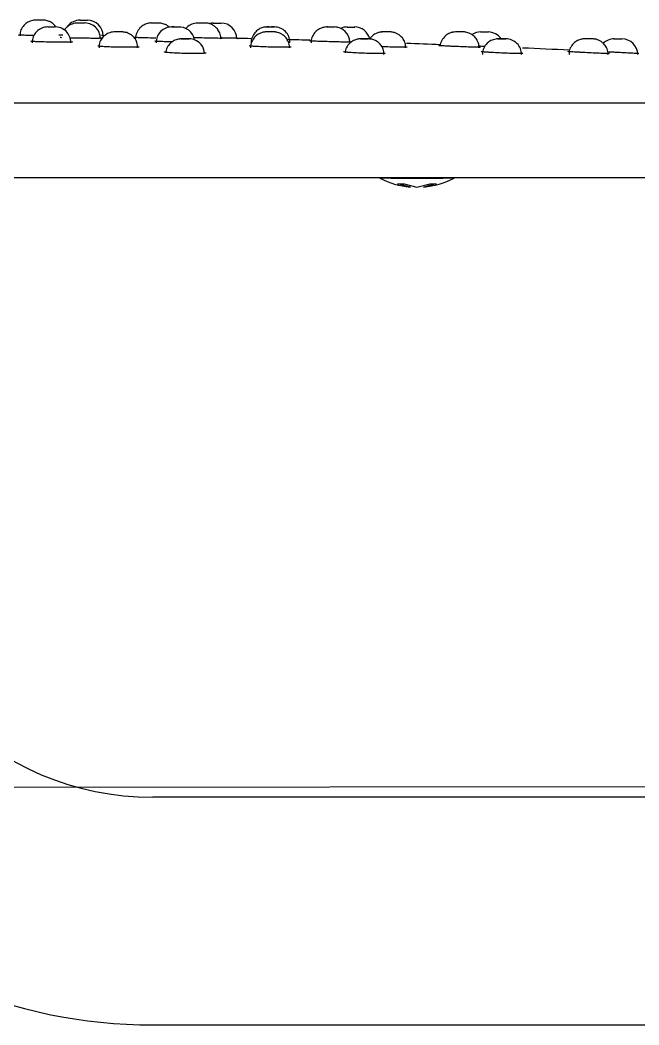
# Model space of a CAD drawing. Header units: centimetres. Extents: x -1797 to 2001, y -8788 to 1856.
# Drawn here: x -769.75 to -763.54, y 468 to 478.09 of the extents above; entities that cross this region are included whole.
import ezdxf

# ---------------------------------------------------------------- set-up
doc = ezdxf.new("R2010")
doc.units = ezdxf.units.CM
doc.header["$LTSCALE"] = 100
doc.header["$MEASUREMENT"] = 0
for name, color, linetype in [('DIM', 1, 'Continuous'), ('ID_Flooring_02', 127, 'Continuous'), ('ID_Furniture-Fixed_02', 145, 'Continuous')]:
    doc.layers.add(name, color=color, linetype=linetype)

# ---------------------------------------------------------------- blocks, each defined once
blk = doc.blocks.new('SHOWE')
at = {"layer": 'ID_Furniture-Fixed_02'}
for p, q in [((3679.654, -5433.971), (3647.961, -5433.971)), ((3647.961, -5436.256), (3679.654, -5436.256)), ((3676.81, -5442.416), (3676.939, -5442.384)), ((3677.004, -5442.384), (3676.875, -5442.416)), ((3677.133, -5442.416), (3677.004, -5442.384)), ((3677.069, -5442.384), (3677.198, -5442.416)), ((3694.08, -5442.48), (3673.276, -5442.48)), ((3676.631, -5442.474), (3676.741, -5442.474)), ((3676.631, -5442.474), (3676.631, -5442.48)), ((3677.267, -5442.474), (3676.741, -5442.474)), ((3676.842, -5442.415), (3676.81, -5442.416)), ((3676.875, -5442.416), (3676.842, -5442.415)), ((3677.198, -5442.416), (3677.133, -5442.416)), ((3677.267, -5442.474), (3677.377, -5442.474)), ((3677.377, -5442.48), (3677.377, -5442.474)), ((3673.276, -5443.225), (3694.08, -5443.225)), ((3675.026, -5443.871), (3674.945, -5443.871)), ((3675.242, -5443.871), (3675.322, -5443.871)), ((3676.365, -5443.941), (3676.286, -5443.941)), ((3676.598, -5443.941), (3676.616, -5443.941)), ((3677.302, -5443.941), (3677.35, -5443.941)), ((3677.708, -5443.99), (3677.628, -5443.99)), ((3677.833, -5443.99), (3677.912, -5443.99)), ((3678.433, -5443.99), (3678.513, -5443.99)), ((3678.482, -5443.941), (3678.519, -5443.941)), ((3678.49, -5443.941), (3678.517, -5443.941)), ((3679.388, -5443.99), (3679.468, -5443.99)), ((3679.44, -5443.991), (3679.465, -5443.991)), ((3680.003, -5443.941), (3680.041, -5443.941)), ((3680.004, -5443.941), (3680.04, -5443.941)), ((3680.638, -5443.99), (3680.693, -5443.99)), ((3679.049, -5444.03), (3678.969, -5444.03)), ((3679.128, -5444.03), (3679.208, -5444.03)), ((3679.594, -5444.03), (3679.674, -5444.03)), ((3680.39, -5444.06), (3680.31, -5444.06)), ((3680.337, -5444.03), (3680.416, -5444.03)), ((3680.388, -5444.03), (3680.413, -5444.03)), ((3680.756, -5444.06), (3680.835, -5444.06))]:
    blk.add_line(p, q, dxfattribs=at)
for centre, radius, start, end in [((3679.654, -5439.137), 5.166, 0, 90), ((3679.654, -5439.137), 2.881, 0, 90), ((3677.004, -5443.176), 0.795, 94.722, 117.9532), ((3677.004, -5443.176), 0.795, 62.0468, 85.1807), ((3674.946, -5443.712), 0.159, 180.6141, 269.9916), ((3676.109, -5443.716), 0.155, 179.0613, 270.6023), ((3682.436, -5294.894), 149.027, 267.32226, 267.50287), ((3682.436, -5294.894), 149.027, 267.82063, 267.95142), ((3679.291, -5443.717), 0.155, 185.78, 274.7656), ((3675.023, -5443.712), 0.159, 269.9268, 313.6984), ((3676.289, -5443.782), 0.159, 214.218, 270.026), ((3676.363, -5443.782), 0.159, 269.9867, 303.2444), ((3677.631, -5443.832), 0.159, 194.5202, 270), ((3677.835, -5443.832), 0.159, 181.825, 269.9988), ((3682.436, -5294.894), 149.027, 268.32386, 268.40985), ((3678.434, -5443.836), 0.155, 178.8432, 271.0486), ((3682.436, -5294.894), 149.027, 268.55277, 268.6017), ((3678.972, -5443.871), 0.159, 180.3634, 269.9969), ((3679.39, -5443.836), 0.155, 189.0891, 275.5243), ((3679.466, -5443.834), 0.157, 269.9762, 0.3249), ((3680.314, -5443.901), 0.159, 180.3634, 269.9965), ((3680.338, -5443.876), 0.155, 178.7641, 275.5511), ((3680.635, -5443.835), 0.156, 179.3604, 273.0201), ((3682.436, -5294.894), 149.027, 269.27797, 269.29344), ((3680.711, -5443.835), 0.156, 269.8206, 0.7036), ((3676.609, -5443.724), 0.217, 268.5733, 275.6583), ((3676.615, -5443.786), 0.155, 265.6738, 286.5884), ((3677.704, -5443.832), 0.159, 269.9662, 294.4576), ((3677.835, -5443.832), 0.159, 245.5586, 269.9988), ((3677.906, -5443.807), 0.184, 268.446, 276.0218), ((3678.502, -5443.748), 0.243, 267.7024, 274.8298), ((3679.207, -5443.876), 0.154, 275.603, 319.7354), ((3680.386, -5443.901), 0.159, 269.9923, 322.3647), ((3680.688, -5429.205), 14.785, 269.9468, 270.0848), ((3679.045, -5443.871), 0.159, 269.981, 285.1954), ((3679.2, -5443.808), 0.222, 268.7515, 275.6749), ((3679.663, -5443.788), 0.243, 267.7807, 275.0052), ((3679.671, -5443.875), 0.157, 274.3302, 279.7219), ((3680.825, -5443.874), 0.186, 267.0849, 275.9326)]:
    blk.add_arc(centre, radius, start, end, dxfattribs=at)
for centre, major_axis, ratio in [((3676.15, -5443.871), (0.0402, 0), 0.000087), ((3677.532, -5443.871), (0.0401, 0), 0.000123), ((3679.332, -5443.871), (0.0399, 0), 0.000152)]:
    blk.add_ellipse(centre, major_axis=major_axis, ratio=ratio, dxfattribs=at)
for points, knots in [([(3675.086, -5443.714), (3675.085, -5443.721), (3675.083, -5443.744), (3675.098, -5443.783), (3675.123, -5443.82), (3675.152, -5443.844), (3675.179, -5443.859), (3675.203, -5443.867), (3675.221, -5443.87), (3675.233, -5443.871), (3675.239, -5443.871), (3675.241, -5443.871), (3675.242, -5443.871), (3675.242, -5443.871), (3675.242, -5443.871), (3675.242, -5443.871), (3675.242, -5443.871), (3675.243, -5443.871), (3675.244, -5443.871), (3675.244, -5443.871)], [0, 0, 0, 0, 0.073505, 0.285456, 0.455383, 0.598565, 0.718585, 0.815181, 0.886747, 0.932169, 0.953873, 0.958129, 0.959316, 0.960151, 0.961157, 0.962934, 0.967549, 0.994742, 1, 1, 1, 1]), ([(3675.319, -5443.871), (3675.319, -5443.871), (3675.32, -5443.871), (3675.321, -5443.871), (3675.322, -5443.871), (3675.33, -5443.871), (3675.35, -5443.869), (3675.385, -5443.859), (3675.426, -5443.835), (3675.459, -5443.794), (3675.478, -5443.749), (3675.476, -5443.723), (3675.476, -5443.714)], [0, 0, 0, 0, 0.015315, 0.019494, 0.023387, 0.035014, 0.116302, 0.265778, 0.460451, 0.672399, 0.894916, 1, 1, 1, 1]), ([(3676.185, -5443.871), (3676.186, -5443.871), (3676.187, -5443.871), (3676.188, -5443.871), (3676.189, -5443.871), (3676.191, -5443.871), (3676.194, -5443.871), (3676.201, -5443.871), (3676.225, -5443.868), (3676.26, -5443.857), (3676.304, -5443.826), (3676.334, -5443.781), (3676.349, -5443.738), (3676.346, -5443.717), (3676.345, -5443.714)], [0, 0, 0, 0, 0.029962, 0.046737, 0.055343, 0.059341, 0.069381, 0.08991, 0.144927, 0.340209, 0.517189, 0.745449, 0.964136, 1, 1, 1, 1]), ([(3677.336, -5443.714), (3677.335, -5443.724), (3677.334, -5443.75), (3677.351, -5443.79), (3677.378, -5443.825), (3677.406, -5443.847), (3677.433, -5443.861), (3677.456, -5443.868), (3677.473, -5443.87), (3677.484, -5443.871), (3677.49, -5443.871), (3677.491, -5443.871), (3677.492, -5443.871), (3677.492, -5443.871), (3677.492, -5443.871), (3677.493, -5443.871), (3677.496, -5443.871), (3677.504, -5443.871), (3677.509, -5443.871), (3677.511, -5443.871)], [0, 0, 0, 0, 0.100366, 0.284148, 0.433084, 0.558904, 0.663906, 0.747577, 0.8084, 0.84567, 0.862301, 0.864428, 0.865849, 0.867566, 0.870657, 0.879256, 0.933563, 0.982285, 1, 1, 1, 1]), ([(3674.775, -5443.724), (3674.775, -5443.724), (3674.786, -5443.724), (3674.832, -5443.727), (3674.902, -5443.73), (3674.96, -5443.733), (3674.994, -5443.735), (3675.008, -5443.736), (3675.031, -5443.737), (3675.055, -5443.738), (3675.072, -5443.739), (3675.076, -5443.739)], [0.125839, 0.125839, 0.125839, 0.125839, 0.1879663, 0.2503039, 0.312673, 0.3750749, 0.3829363, 0.3907883, 0.4064706, 0.4377793, 0.448119, 0.448119, 0.448119, 0.448119]), ([(3675.071, -5443.724), (3675.071, -5443.724), (3675.072, -5443.724), (3675.079, -5443.724), (3675.11, -5443.724), (3675.173, -5443.727), (3675.252, -5443.73), (3675.311, -5443.733), (3675.344, -5443.735), (3675.357, -5443.736), (3675.379, -5443.737), (3675.419, -5443.739), (3675.466, -5443.742), (3675.484, -5443.743), (3675.487, -5443.744)], [0.0867464, 0.0867464, 0.0867464, 0.0867464, 0.0935888, 0.1256275, 0.1879663, 0.2503039, 0.312673, 0.3750749, 0.3829363, 0.3907883, 0.4064706, 0.4377793, 0.5002726, 0.5627663, 0.5627663, 0.5627663, 0.5627663]), ([(3675.939, -5443.725), (3675.939, -5443.725), (3675.941, -5443.725), (3675.949, -5443.724), (3675.972, -5443.724), (3676.018, -5443.724), (3676.093, -5443.727), (3676.176, -5443.73), (3676.233, -5443.733), (3676.262, -5443.735), (3676.273, -5443.736), (3676.292, -5443.737), (3676.325, -5443.739), (3676.351, -5443.741), (3676.357, -5443.743), (3676.358, -5443.743)], [0.0455197, 0.0455197, 0.0455197, 0.0455197, 0.0627738, 0.0935888, 0.1256275, 0.1879663, 0.2503039, 0.312673, 0.3750749, 0.3829363, 0.3907883, 0.4064706, 0.4377793, 0.5002726, 0.5382191, 0.5382191, 0.5382191, 0.5382191]), ([(3676.321, -5443.795), (3676.322, -5443.795), (3676.326, -5443.795), (3676.333, -5443.796), (3676.347, -5443.796), (3676.364, -5443.797), (3676.378, -5443.798), (3676.384, -5443.798)], [0.37360192, 0.37360192, 0.37360192, 0.37360192, 0.3752206, 0.38308028, 0.39093053, 0.40660915, 0.42272737, 0.42272737, 0.42272737, 0.42272737]), ([(3676.367, -5443.787), (3676.367, -5443.787), (3676.367, -5443.787), (3676.375, -5443.787), (3676.404, -5443.787), (3676.467, -5443.789), (3676.546, -5443.792), (3676.605, -5443.794), (3676.638, -5443.796), (3676.651, -5443.796), (3676.673, -5443.797), (3676.714, -5443.799), (3676.761, -5443.802), (3676.788, -5443.804), (3676.785, -5443.804), (3676.778, -5443.804)], [0.0880304, 0.0880304, 0.0880304, 0.0880304, 0.0935661, 0.1255954, 0.1880308, 0.2504807, 0.3128343, 0.3752206, 0.3830803, 0.3909305, 0.4066091, 0.4379106, 0.5003898, 0.5628689, 0.6252143, 0.6252143, 0.6252143, 0.6252143]), ([(3676.379, -5443.788), (3676.379, -5443.788), (3676.374, -5443.788), (3676.37, -5443.788), (3676.369, -5443.788)], [0.03081768, 0.03081768, 0.03081768, 0.03081768, 0.03196158, 0.06275033, 0.06275033, 0.06275033, 0.06275033]), ([(3676.383, -5443.783), (3676.382, -5443.791), (3676.38, -5443.814), (3676.395, -5443.854), (3676.421, -5443.89), (3676.45, -5443.915), (3676.477, -5443.929), (3676.501, -5443.937), (3676.519, -5443.94), (3676.53, -5443.941), (3676.536, -5443.941), (3676.538, -5443.941), (3676.539, -5443.941), (3676.539, -5443.941), (3676.539, -5443.941), (3676.54, -5443.941), (3676.541, -5443.941), (3676.545, -5443.941), (3676.556, -5443.941), (3676.569, -5443.941), (3676.583, -5443.941), (3676.593, -5443.941), (3676.597, -5443.941), (3676.597, -5443.941)], [0, 0, 0, 0, 0.063043, 0.229244, 0.362742, 0.47529, 0.569568, 0.645326, 0.701284, 0.736602, 0.753287, 0.755838, 0.757126, 0.758263, 0.759997, 0.763784, 0.779304, 0.82263, 0.866372, 0.909168, 0.95195, 0.994674, 1, 1, 1, 1]), ([(3676.63, -5443.94), (3676.638, -5443.939), (3676.655, -5443.936), (3676.686, -5443.925), (3676.724, -5443.9), (3676.756, -5443.858), (3676.771, -5443.82), (3676.771, -5443.803)], [0, 0, 0, 0, 0.0899463, 0.2383488, 0.4183877, 0.6837576, 0.9157541, 0.9157541, 0.9157541, 0.9157541]), ([(3677.101, -5443.788), (3677.101, -5443.788), (3677.103, -5443.787), (3677.11, -5443.787), (3677.133, -5443.787), (3677.177, -5443.787), (3677.253, -5443.789), (3677.316, -5443.791), (3677.35, -5443.793), (3677.357, -5443.793)], [0.046124, 0.046124, 0.046124, 0.046124, 0.0627503, 0.0935661, 0.1255954, 0.1880308, 0.2504807, 0.3128343, 0.3296608, 0.3296608, 0.3296608, 0.3296608]), ([(3677.118, -5443.783), (3677.117, -5443.793), (3677.116, -5443.818), (3677.132, -5443.858), (3677.158, -5443.893), (3677.187, -5443.916), (3677.214, -5443.93), (3677.237, -5443.937), (3677.255, -5443.94), (3677.265, -5443.941), (3677.271, -5443.941), (3677.273, -5443.941), (3677.273, -5443.941), (3677.273, -5443.941), (3677.274, -5443.941), (3677.275, -5443.941), (3677.279, -5443.941), (3677.289, -5443.941), (3677.298, -5443.941), (3677.302, -5443.941), (3677.302, -5443.941)], [0, 0, 0, 0, 0.090463, 0.269883, 0.414971, 0.53749, 0.63984, 0.721575, 0.781237, 0.818077, 0.833997, 0.836528, 0.838169, 0.840068, 0.843418, 0.852577, 0.906666, 0.952037, 0.999537, 1, 1, 1, 1]), ([(3677.322, -5443.727), (3677.322, -5443.727), (3677.324, -5443.726), (3677.335, -5443.725), (3677.355, -5443.724), (3677.39, -5443.724), (3677.448, -5443.724), (3677.53, -5443.727), (3677.612, -5443.73), (3677.662, -5443.733), (3677.685, -5443.735), (3677.694, -5443.736), (3677.708, -5443.737), (3677.731, -5443.739), (3677.739, -5443.741), (3677.74, -5443.742)], [0, 0, 0, 0, 0.0319815, 0.0627738, 0.0935888, 0.1256275, 0.1879663, 0.2503039, 0.312673, 0.3750749, 0.3829363, 0.3907883, 0.4064706, 0.4377793, 0.5002726, 0.5002726, 0.5002726, 0.5002726]), ([(3677.331, -5443.729), (3677.329, -5443.729), (3677.324, -5443.728), (3677.322, -5443.727), (3677.322, -5443.727)], [0.9533162, 0.9533162, 0.9533162, 0.9533162, 0.96878093, 1, 1, 1, 1]), ([(3677.561, -5443.871), (3677.564, -5443.871), (3677.568, -5443.871), (3677.569, -5443.871), (3677.571, -5443.871), (3677.573, -5443.871), (3677.576, -5443.871), (3677.584, -5443.871), (3677.602, -5443.869), (3677.633, -5443.86), (3677.673, -5443.836), (3677.708, -5443.797), (3677.724, -5443.758), (3677.726, -5443.737), (3677.726, -5443.733)], [0, 0, 0, 0, 0.0543936, 0.0836457, 0.0907748, 0.094902, 0.1055835, 0.1302821, 0.1787777, 0.3091267, 0.4889028, 0.6826449, 0.8881097, 0.9310016, 0.9310016, 0.9310016, 0.9310016]), ([(3678.27, -5443.789), (3678.271, -5443.789), (3678.272, -5443.788), (3678.283, -5443.787), (3678.302, -5443.787), (3678.337, -5443.787), (3678.394, -5443.787), (3678.477, -5443.789), (3678.559, -5443.792), (3678.609, -5443.794), (3678.632, -5443.796), (3678.641, -5443.796), (3678.656, -5443.797), (3678.679, -5443.799), (3678.688, -5443.801), (3678.688, -5443.801)], [0, 0, 0, 0, 0.0319616, 0.0627503, 0.0935661, 0.1255954, 0.1880308, 0.2504807, 0.3128343, 0.3752206, 0.3830803, 0.3909305, 0.4066091, 0.4379106, 0.5003898, 0.5003898, 0.5003898, 0.5003898]), ([(3678.28, -5443.792), (3678.278, -5443.791), (3678.272, -5443.791), (3678.271, -5443.79), (3678.27, -5443.789)], [0.95258154, 0.95258154, 0.95258154, 0.95258154, 0.96878047, 1, 1, 1, 1]), ([(3678.285, -5443.783), (3678.285, -5443.79), (3678.283, -5443.812), (3678.297, -5443.851), (3678.322, -5443.889), (3678.351, -5443.913), (3678.378, -5443.928), (3678.402, -5443.936), (3678.421, -5443.94), (3678.432, -5443.941), (3678.439, -5443.941), (3678.441, -5443.941), (3678.441, -5443.941), (3678.442, -5443.941), (3678.442, -5443.941), (3678.443, -5443.941), (3678.447, -5443.941), (3678.456, -5443.941), (3678.468, -5443.941), (3678.476, -5443.941), (3678.481, -5443.941)], [0, 0, 0, 0, 0.056445, 0.236827, 0.381161, 0.502701, 0.60465, 0.686833, 0.747908, 0.786891, 0.805639, 0.808457, 0.810188, 0.81208, 0.815316, 0.823785, 0.87262, 0.916658, 0.96271, 1, 1, 1, 1]), ([(3678.517, -5443.941), (3678.517, -5443.941), (3678.518, -5443.941), (3678.519, -5443.941), (3678.524, -5443.941), (3678.54, -5443.94), (3678.566, -5443.934), (3678.601, -5443.918), (3678.637, -5443.889), (3678.665, -5443.845), (3678.678, -5443.805), (3678.675, -5443.785), (3678.674, -5443.783)], [0, 0, 0, 0, 0.001804, 0.00649, 0.019265, 0.065452, 0.196214, 0.341304, 0.528322, 0.745997, 0.976534, 1, 1, 1, 1]), ([(3679.142, -5443.734), (3679.133, -5443.732), (3679.123, -5443.731), (3679.121, -5443.729), (3679.126, -5443.727), (3679.129, -5443.727)], [0.8884183, 0.8884183, 0.8884183, 0.8884183, 0.9372939, 0.9687809, 1, 1, 1, 1]), ([(3679.129, -5443.727), (3679.133, -5443.727), (3679.142, -5443.726), (3679.163, -5443.725), (3679.192, -5443.724), (3679.236, -5443.724), (3679.303, -5443.724), (3679.386, -5443.727), (3679.461, -5443.73), (3679.501, -5443.733), (3679.517, -5443.735), (3679.523, -5443.736), (3679.532, -5443.737), (3679.542, -5443.739), (3679.54, -5443.741), (3679.531, -5443.742), (3679.531, -5443.742)], [0, 0, 0, 0, 0.0319815, 0.0627738, 0.0935888, 0.1256275, 0.1879663, 0.2503039, 0.312673, 0.3750749, 0.3829363, 0.3907883, 0.4064706, 0.4377793, 0.5002726, 0.5068414, 0.5068414, 0.5068414, 0.5068414]), ([(3679.354, -5443.871), (3679.358, -5443.871), (3679.365, -5443.871), (3679.369, -5443.871), (3679.371, -5443.871), (3679.372, -5443.871), (3679.374, -5443.871), (3679.38, -5443.871), (3679.4, -5443.869), (3679.432, -5443.861), (3679.473, -5443.836), (3679.507, -5443.799), (3679.525, -5443.758), (3679.526, -5443.736), (3679.527, -5443.73)], [0, 0, 0, 0, 0.0523437, 0.1053213, 0.1215785, 0.125257, 0.1302909, 0.1487087, 0.1837057, 0.3522712, 0.4955755, 0.6880807, 0.8857957, 0.9427466, 0.9427466, 0.9427466, 0.9427466]), ([(3679.795, -5443.792), (3679.793, -5443.792), (3679.791, -5443.791), (3679.797, -5443.79), (3679.799, -5443.789)], [0.93730808, 0.93730808, 0.93730808, 0.93730808, 0.96878047, 1, 1, 1, 1]), ([(3679.799, -5443.789), (3679.803, -5443.789), (3679.812, -5443.788), (3679.833, -5443.787), (3679.861, -5443.787), (3679.905, -5443.787), (3679.971, -5443.787), (3680.055, -5443.789), (3680.13, -5443.792), (3680.17, -5443.794), (3680.187, -5443.796), (3680.193, -5443.796), (3680.202, -5443.797), (3680.206, -5443.798), (3680.208, -5443.799)], [0, 0, 0, 0, 0.0319616, 0.0627503, 0.0935661, 0.1255954, 0.1880308, 0.2504807, 0.3128343, 0.3752206, 0.3830803, 0.3909305, 0.4066091, 0.4379106, 0.4379106, 0.4379106, 0.4379106]), ([(3679.808, -5443.783), (3679.809, -5443.802), (3679.811, -5443.834), (3679.834, -5443.876), (3679.862, -5443.905), (3679.891, -5443.923), (3679.916, -5443.934), (3679.937, -5443.939), (3679.951, -5443.94), (3679.959, -5443.941), (3679.963, -5443.941), (3679.964, -5443.941), (3679.964, -5443.941), (3679.964, -5443.941), (3679.965, -5443.941), (3679.966, -5443.941), (3679.97, -5443.941), (3679.98, -5443.941), (3679.993, -5443.941), (3680.001, -5443.941), (3680.004, -5443.941)], [0, 0, 0, 0, 0.168676, 0.32501, 0.454459, 0.563822, 0.653726, 0.723161, 0.77076, 0.796935, 0.803715, 0.805832, 0.807384, 0.809404, 0.813249, 0.825693, 0.872305, 0.92053, 0.966636, 1, 1, 1, 1]), ([(3680.04, -5443.941), (3680.04, -5443.941), (3680.04, -5443.941), (3680.041, -5443.941), (3680.043, -5443.941), (3680.054, -5443.94), (3680.074, -5443.938), (3680.106, -5443.928), (3680.142, -5443.906), (3680.176, -5443.868), (3680.196, -5443.823), (3680.196, -5443.795), (3680.195, -5443.783)], [0, 0, 0, 0, 0.000897, 0.004407, 0.012461, 0.0296, 0.137789, 0.255425, 0.428177, 0.644524, 0.869212, 1, 1, 1, 1]), ([(3677.358, -5443.94), (3677.37, -5443.939), (3677.39, -5443.937), (3677.424, -5443.923), (3677.455, -5443.902), (3677.472, -5443.882), (3677.479, -5443.872)], [0, 0, 0, 0, 0.1353833, 0.2762367, 0.4475572, 0.6054498, 0.6054498, 0.6054498, 0.6054498]), ([(3677.662, -5443.838), (3677.662, -5443.838), (3677.663, -5443.838), (3677.671, -5443.838), (3677.7, -5443.838), (3677.764, -5443.84), (3677.843, -5443.842), (3677.902, -5443.844), (3677.935, -5443.845), (3677.948, -5443.845), (3677.97, -5443.846), (3678.011, -5443.847), (3678.057, -5443.849), (3678.084, -5443.851), (3678.081, -5443.851), (3678.073, -5443.851)], [0.086345, 0.086345, 0.086345, 0.086345, 0.0935959, 0.1255649, 0.1880565, 0.250576, 0.3129169, 0.3752328, 0.3830813, 0.3909294, 0.4066265, 0.4380195, 0.5005373, 0.5628926, 0.6251935, 0.6251935, 0.6251935, 0.6251935]), ([(3677.925, -5443.99), (3677.931, -5443.989), (3677.946, -5443.987), (3677.978, -5443.976), (3678.016, -5443.952), (3678.049, -5443.911), (3678.067, -5443.867), (3678.066, -5443.842), (3678.065, -5443.833)], [0, 0, 0, 0, 0.072092, 0.215603, 0.419585, 0.653774, 0.896499, 1, 1, 1, 1]), ([(3678.522, -5443.99), (3678.525, -5443.99), (3678.534, -5443.989), (3678.558, -5443.984), (3678.59, -5443.971), (3678.627, -5443.942), (3678.655, -5443.9), (3678.67, -5443.859), (3678.667, -5443.837), (3678.666, -5443.833)], [0, 0, 0, 0, 0.034873, 0.125393, 0.297777, 0.477155, 0.707498, 0.949468, 1, 1, 1, 1]), ([(3678.814, -5443.877), (3678.809, -5443.877), (3678.802, -5443.877), (3678.797, -5443.876), (3678.809, -5443.877), (3678.857, -5443.878), (3678.916, -5443.879), (3678.958, -5443.88), (3678.973, -5443.881)], [0.0645688, 0.0645688, 0.0645688, 0.0645688, 0.0935752, 0.1255871, 0.1880356, 0.2504652, 0.3128194, 0.3481223, 0.3481223, 0.3481223, 0.3481223]), ([(3678.96, -5443.877), (3678.958, -5443.877), (3678.957, -5443.877), (3678.967, -5443.876), (3678.997, -5443.877), (3679.061, -5443.878), (3679.139, -5443.88), (3679.199, -5443.881), (3679.231, -5443.882), (3679.239, -5443.882), (3679.243, -5443.882), (3679.244, -5443.882)], [0.0627327, 0.0627327, 0.0627327, 0.0627327, 0.0935752, 0.1255871, 0.1880356, 0.2504652, 0.3128194, 0.3752062, 0.3830662, 0.3909167, 0.3933305, 0.3933305, 0.3933305, 0.3933305]), ([(3678.975, -5443.873), (3678.974, -5443.88), (3678.972, -5443.903), (3678.987, -5443.942), (3679.012, -5443.979), (3679.041, -5444.003), (3679.068, -5444.018), (3679.092, -5444.026), (3679.11, -5444.029), (3679.122, -5444.03), (3679.128, -5444.03), (3679.13, -5444.03), (3679.131, -5444.03), (3679.131, -5444.03), (3679.131, -5444.03), (3679.131, -5444.03), (3679.131, -5444.03), (3679.131, -5444.03), (3679.132, -5444.03), (3679.132, -5444.03)], [0, 0, 0, 0, 0.075068, 0.290688, 0.463588, 0.609282, 0.731401, 0.829671, 0.902457, 0.948629, 0.970674, 0.976105, 0.976839, 0.977343, 0.977959, 0.979047, 0.981832, 0.996206, 1, 1, 1, 1]), ([(3679.463, -5443.841), (3679.478, -5443.841), (3679.519, -5443.842), (3679.558, -5443.844), (3679.582, -5443.845), (3679.591, -5443.845), (3679.605, -5443.846), (3679.628, -5443.847), (3679.64, -5443.849), (3679.634, -5443.85), (3679.631, -5443.85)], [0.2782314, 0.2782314, 0.2782314, 0.2782314, 0.3129169, 0.3752328, 0.3830813, 0.3909294, 0.4066265, 0.4380195, 0.5005373, 0.5367843, 0.5367843, 0.5367843, 0.5367843]), ([(3679.626, -5443.879), (3679.638, -5443.879), (3679.677, -5443.88), (3679.718, -5443.881), (3679.747, -5443.882), (3679.758, -5443.882), (3679.777, -5443.882), (3679.81, -5443.884), (3679.836, -5443.885), (3679.842, -5443.885), (3679.842, -5443.885)], [0.2858309, 0.2858309, 0.2858309, 0.2858309, 0.3128194, 0.3752062, 0.3830662, 0.3909167, 0.4065957, 0.437898, 0.5003792, 0.5397422, 0.5397422, 0.5397422, 0.5397422]), ([(3679.684, -5444.03), (3679.689, -5444.029), (3679.709, -5444.027), (3679.747, -5444.014), (3679.789, -5443.981), (3679.818, -5443.936), (3679.832, -5443.894), (3679.829, -5443.874), (3679.828, -5443.872)], [0, 0, 0, 0, 0.051007, 0.279487, 0.486439, 0.731818, 0.976179, 1, 1, 1, 1]), ([(3680.141, -5443.903), (3680.141, -5443.903), (3680.141, -5443.903), (3680.148, -5443.903), (3680.165, -5443.904), (3680.17, -5443.904)], [0.12518351, 0.12518351, 0.12518351, 0.12518351, 0.12557855, 0.18803424, 0.21127293, 0.21127293, 0.21127293, 0.21127293]), ([(3680.167, -5443.878), (3680.168, -5443.878), (3680.169, -5443.877), (3680.181, -5443.877), (3680.201, -5443.877), (3680.236, -5443.876), (3680.294, -5443.877), (3680.376, -5443.878), (3680.439, -5443.879), (3680.471, -5443.88), (3680.479, -5443.88)], [0, 0, 0, 0, 0.0319254, 0.0627327, 0.0935752, 0.1255871, 0.1880356, 0.2504652, 0.3128194, 0.3319357, 0.3319357, 0.3319357, 0.3319357]), ([(3680.466, -5443.842), (3680.464, -5443.842), (3680.462, -5443.841), (3680.468, -5443.84), (3680.47, -5443.84)], [0.93737162, 0.93737162, 0.93737162, 0.93737162, 0.96879353, 1, 1, 1, 1]), ([(3680.47, -5443.84), (3680.475, -5443.839), (3680.483, -5443.839), (3680.505, -5443.838), (3680.533, -5443.838), (3680.578, -5443.838), (3680.644, -5443.838), (3680.727, -5443.84), (3680.802, -5443.842), (3680.842, -5443.844), (3680.858, -5443.845), (3680.864, -5443.845), (3680.873, -5443.846), (3680.877, -5443.847), (3680.879, -5443.847)], [0, 0, 0, 0, 0.0319875, 0.0627928, 0.0935959, 0.1255649, 0.1880565, 0.250576, 0.3129169, 0.3752328, 0.3830813, 0.3909294, 0.4066265, 0.4380195, 0.4380195, 0.4380195, 0.4380195]), ([(3680.844, -5444.059), (3680.85, -5444.059), (3680.865, -5444.057), (3680.896, -5444.048), (3680.934, -5444.026), (3680.969, -5443.987), (3680.989, -5443.942), (3680.988, -5443.914), (3680.988, -5443.902)], [0, 0, 0, 0, 0.076044, 0.196369, 0.407153, 0.627556, 0.863499, 1, 1, 1, 1]), ([(3680.848, -5443.905), (3680.866, -5443.906), (3680.887, -5443.906), (3680.907, -5443.906), (3680.913, -5443.906), (3680.921, -5443.907), (3680.939, -5443.907), (3680.971, -5443.908), (3681.003, -5443.908), (3681.006, -5443.909), (3681.002, -5443.909)], [0.3323698, 0.3323698, 0.3323698, 0.3323698, 0.3751925, 0.3830527, 0.3869793, 0.390904, 0.4065833, 0.4378863, 0.5003689, 0.5628506, 0.5628506, 0.5628506, 0.5628506]), ([(3677.33, -5443.941), (3677.332, -5443.941), (3677.338, -5443.941), (3677.345, -5443.941), (3677.348, -5443.941), (3677.348, -5443.941), (3677.349, -5443.941), (3677.349, -5443.941), (3677.35, -5443.941), (3677.353, -5443.941), (3677.356, -5443.94), (3677.358, -5443.94)], [0, 0, 0, 0, 0.125872, 0.428147, 0.73214, 0.775691, 0.788573, 0.798105, 0.820129, 0.864281, 1, 1, 1, 1]), ([(3677.352, -5443.941), (3677.352, -5443.941), (3677.357, -5443.941), (3677.368, -5443.94), (3677.379, -5443.938), (3677.385, -5443.937)], [0.1525328, 0.1525328, 0.1525328, 0.1525328, 0.1532224, 0.2063952, 0.2669538, 0.2669538, 0.2669538, 0.2669538]), ([(3678.436, -5443.991), (3678.436, -5443.991), (3678.436, -5443.991), (3678.436, -5443.991), (3678.436, -5443.991), (3678.436, -5443.991), (3678.436, -5443.991), (3678.439, -5443.991), (3678.447, -5443.991), (3678.457, -5443.991), (3678.463, -5443.991), (3678.464, -5443.991)], [0.8363098, 0.8363098, 0.8363098, 0.8363098, 0.8365354, 0.8370027, 0.8377524, 0.8394396, 0.845908, 0.8911629, 0.9387176, 0.9854133, 1, 1, 1, 1]), ([(3678.493, -5443.991), (3678.495, -5443.991), (3678.501, -5443.991), (3678.506, -5443.991), (3678.508, -5443.991), (3678.509, -5443.991), (3678.51, -5443.991), (3678.51, -5443.991), (3678.512, -5443.99), (3678.52, -5443.99), (3678.527, -5443.99), (3678.533, -5443.989)], [0, 0, 0, 0, 0.0214607, 0.0709959, 0.0962051, 0.1097381, 0.1187335, 0.1211753, 0.1248404, 0.1411442, 0.2015309, 0.2015309, 0.2015309, 0.2015309]), ([(3679.49, -5443.988), (3679.498, -5443.995), (3679.514, -5444.008), (3679.54, -5444.02), (3679.563, -5444.027), (3679.58, -5444.029), (3679.59, -5444.03), (3679.595, -5444.03), (3679.597, -5444.03), (3679.597, -5444.03), (3679.597, -5444.03), (3679.598, -5444.03), (3679.598, -5444.03), (3679.598, -5444.03), (3679.599, -5444.03), (3679.599, -5444.03)], [0.5064964, 0.5064964, 0.5064964, 0.5064964, 0.635797, 0.7521438, 0.8444507, 0.9109993, 0.9511639, 0.968678, 0.9712188, 0.9722441, 0.9730222, 0.974147, 0.9764163, 0.9837542, 1, 1, 1, 1]), ([(3680.413, -5444.03), (3680.414, -5444.03), (3680.414, -5444.03), (3680.416, -5444.03), (3680.42, -5444.03), (3680.429, -5444.03), (3680.444, -5444.027), (3680.475, -5444.019), (3680.513, -5443.998), (3680.536, -5443.973), (3680.544, -5443.96)], [0, 0, 0, 0, 0.0008625, 0.0047749, 0.0259338, 0.0553227, 0.1074652, 0.2173149, 0.4435554, 0.6253982, 0.6253982, 0.6253982, 0.6253982]), ([(3680.633, -5443.997), (3680.638, -5444.004), (3680.652, -5444.019), (3680.676, -5444.038), (3680.703, -5444.05), (3680.725, -5444.057), (3680.742, -5444.059), (3680.752, -5444.06), (3680.757, -5444.06), (3680.759, -5444.06), (3680.759, -5444.06), (3680.759, -5444.06), (3680.759, -5444.06), (3680.76, -5444.06), (3680.76, -5444.06), (3680.76, -5444.06), (3680.761, -5444.06)], [0.3969977, 0.3969977, 0.3969977, 0.3969977, 0.4972801, 0.6362151, 0.7518687, 0.8435221, 0.9094589, 0.9490984, 0.966262, 0.9687319, 0.9697169, 0.9704645, 0.9715465, 0.9737306, 0.9807833, 1, 1, 1, 1]), ([(3679.131, -5444.03), (3679.131, -5444.03), (3679.131, -5444.03), (3679.131, -5444.03), (3679.132, -5444.03), (3679.135, -5444.03), (3679.144, -5444.03), (3679.156, -5444.03), (3679.164, -5444.03), (3679.168, -5444.03)], [0.8142014, 0.8142014, 0.8142014, 0.8142014, 0.8146483, 0.8169182, 0.8283206, 0.8725523, 0.917764, 0.9628178, 1, 1, 1, 1]), ([(3679.597, -5444.03), (3679.597, -5444.03), (3679.597, -5444.03), (3679.598, -5444.03), (3679.598, -5444.03), (3679.598, -5444.03), (3679.599, -5444.03), (3679.603, -5444.03), (3679.612, -5444.03), (3679.621, -5444.03), (3679.626, -5444.03), (3679.626, -5444.03)], [0.8374513, 0.8374513, 0.8374513, 0.8374513, 0.8377858, 0.8385662, 0.8399126, 0.843286, 0.8609658, 0.9059633, 0.9526126, 0.9989834, 1, 1, 1, 1]), ([(3680.76, -5444.06), (3680.76, -5444.06), (3680.761, -5444.06), (3680.765, -5444.06), (3680.775, -5444.06), (3680.782, -5444.06), (3680.787, -5444.06)], [0.8531077, 0.8531077, 0.8531077, 0.8531077, 0.8661622, 0.9107856, 0.9572337, 1, 1, 1, 1])]:
    blk.add_open_spline(points, degree=3, knots=knots, dxfattribs=at)
for points in [[(3676.356, -5443.744), (3676.354, -5443.744), (3676.35, -5443.745), (3676.344, -5443.745)], [(3680.569, -5443.883), (3680.579, -5443.884), (3680.585, -5443.884), (3680.585, -5443.885)]]:
    blk.add_open_spline(points, degree=3, dxfattribs=at)

msp = doc.modelspace()

# ---------------------------------------------------------------- linework, layer by layer
at = {"layer": 'ID_Flooring_02'}
msp.add_line((-723.148, 470.433), (-913.148, 470.233), dxfattribs=at)

# ---------------------------------------------------------------- block references
at = {"layer": 'DIM', "rotation": 180}
msp.add_blockref('SHOWE', (2911.236, -4965.971), dxfattribs=at)

doc.saveas('drawing.dxf')
